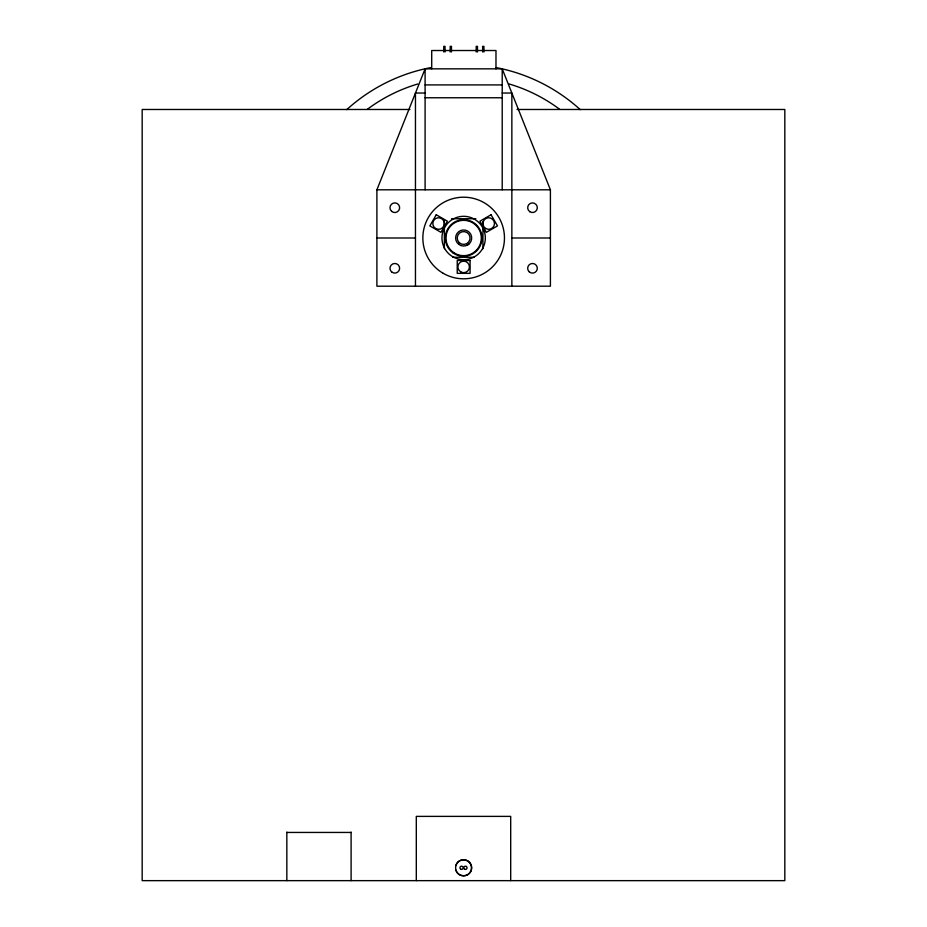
<?xml version="1.0" encoding="UTF-8"?>
<svg xmlns="http://www.w3.org/2000/svg" width="927" height="927" viewBox="0 0 927 927"><rect width="100%" height="100%" fill="white"/><g stroke="black" fill="none" stroke-linecap="round" stroke-linejoin="round"><path stroke-width="1.39" d="M376.895 189.803L425.099 68.841L502.214 68.841L550.406 189.803L550.406 286.2L376.895 286.2L376.895 189.803L550.406 189.803M425.099 84.913L502.214 84.913M425.099 93.036L415.458 93.036L415.458 286.2M502.214 93.036L511.855 93.036L511.855 286.2M425.099 97.764L502.214 97.764M409.943 109.479L142.179 109.479L142.179 880.65L784.821 880.65L784.821 109.479L517.057 109.479M451.519 218.726L475.794 218.726M376.895 237.996L415.458 237.996M511.855 237.996L550.406 237.996M452.944 257.277L474.357 257.277M286.837 832.446L351.101 832.446M510.696 880.65L510.696 816.386L416.304 816.386L416.304 880.65M502.214 68.841L502.214 189.803M495.98 68.841L495.98 50.521L431.715 50.521L431.715 68.841M483.929 51.97L483.929 46.35L482.643 46.35L482.643 51.97M482.932 221.576L482.932 248.714M477.498 51.97L477.498 46.35L476.211 46.35L476.211 51.97M451.472 51.97L451.472 46.35L450.186 46.35L450.186 51.97M445.041 51.97L445.041 46.35L443.755 46.35L443.755 51.97M444.369 220.151L444.369 248.714M425.099 68.841L425.099 189.803M351.101 832.098L351.101 880.65M286.837 832.098L286.837 880.65M367.405 109.247A160.661 160.661 0 0 1 417.787 83.986M509.213 83.986A160.661 160.661 0 0 1 559.595 109.247M469.178 243.685A8.03 8.03 0 0 1 467.15 245.157M346.721 109.664A173.511 173.511 0 0 1 430.985 67.567M496.015 67.567A173.511 173.511 0 0 1 580.279 109.664M455.736 865.714A8.03 8.03 0 0 1 468.112 861.218A8.03 8.03 0 0 1 468.112 874.37A8.03 8.03 0 0 1 455.736 869.874M436.258 214.763L429.827 225.898L440.962 232.318L447.382 221.194L436.258 214.763M470.615 871.809C467.787 877.035 459.514 877.035 456.698 871.809A7.961 7.891 90 0 1 456.698 863.779C459.525 858.541 467.787 858.576 470.615 863.779A7.995 7.937 -90 0 1 470.615 871.809M491.055 214.763L479.919 221.194L486.351 232.318L497.475 225.898L491.055 214.763M470.082 260.499L457.231 260.499L457.231 273.349L470.082 273.349L470.082 260.499M391.657 211.368A4.82 4.82 0 0 0 399.549 208.621A4.82 4.82 0 0 0 393.222 203.164A4.82 4.82 0 0 0 391.657 211.368M529.34 271.935A4.82 4.82 0 0 0 537.231 269.189A4.82 4.82 0 0 0 530.916 263.731A4.82 4.82 0 0 0 529.34 271.935M392.098 272.271A4.82 4.82 0 0 0 399.618 268.645A4.82 4.82 0 0 0 392.712 263.952A4.82 4.82 0 0 0 392.098 272.271M529.792 211.704A4.82 4.82 0 0 0 537.301 208.065A4.82 4.82 0 0 0 530.395 203.384A4.82 4.82 0 0 0 529.792 211.704M460.765 869.19A1.611 1.611 0 0 0 463.176 867.799A1.611 1.611 0 0 0 460.765 866.409A1.611 1.611 0 0 0 460.765 869.19M464.624 869.19A1.611 1.611 0 0 0 467.034 867.799A1.611 1.611 0 0 0 464.624 866.409A1.611 1.611 0 0 0 464.624 869.19M459.213 242.654A6.431 6.431 0 0 0 469.896 239.514A6.431 6.431 0 0 0 461.843 231.831A6.431 6.431 0 0 0 459.213 242.654M458.691 244.311A8.03 8.03 0 0 0 471.6 239.143A8.03 8.03 0 0 0 460.661 230.545A8.03 8.03 0 0 0 458.691 244.311M454.056 252.839A17.671 17.671 0 0 0 481.298 238.899A17.671 17.671 0 0 0 455.597 222.271A17.671 17.671 0 0 0 454.056 252.839M452.979 252.886A18.32 18.32 0 0 0 481.878 239.792A18.32 18.32 0 0 0 456.096 221.321A18.32 18.32 0 0 0 452.979 252.886M485.806 228.552A5.782 5.782 0 0 0 494.485 223.546A5.782 5.782 0 0 0 485.806 218.529A5.782 5.782 0 0 0 485.806 228.552M435.713 228.552A5.782 5.782 0 0 0 444.392 223.546A5.782 5.782 0 0 0 435.713 218.529A5.782 5.782 0 0 0 435.713 228.552M452.805 256.779A21.692 21.692 0 0 0 485.342 237.996A21.692 21.692 0 0 0 452.805 219.212A21.692 21.692 0 0 0 452.805 256.779M443.245 273.338A40.811 40.811 0 0 0 504.462 237.996A40.811 40.811 0 0 0 443.245 202.665A40.811 40.811 0 0 0 443.245 273.338M460.765 271.924A5.782 5.782 0 0 0 469.433 266.918A5.782 5.782 0 0 0 460.765 261.912A5.782 5.782 0 0 0 460.765 271.924"/></g></svg>
